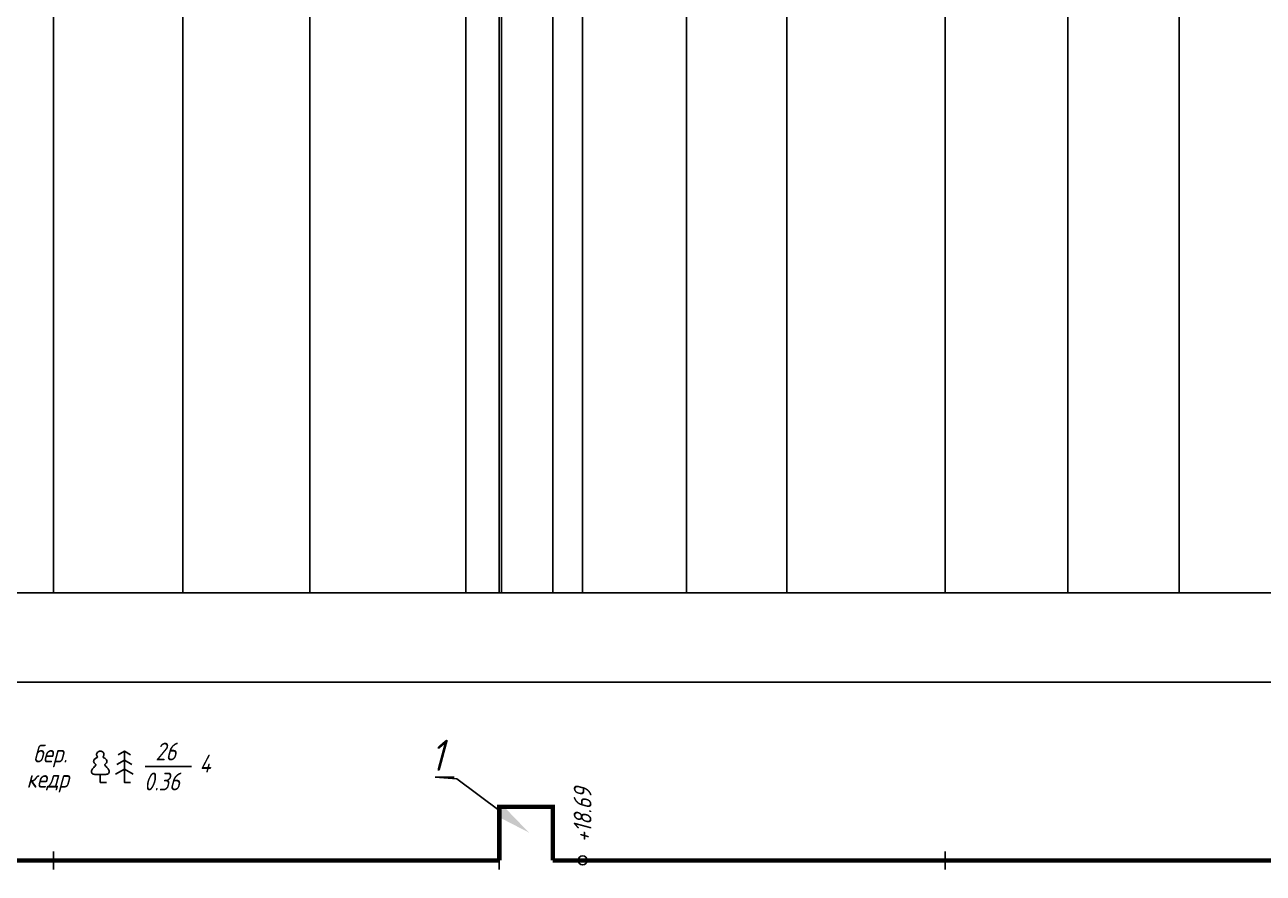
# Model space of a CAD drawing. Extents: x 0 to 1711, y -32 to 643.
# Drawn here: x 420.7 to 559.6, y 317.7 to 412.8 of the extents above; entities that cross this region are included whole.
import ezdxf
from ezdxf import colors
from ezdxf.entities.mleader import LeaderData, LeaderLine
from ezdxf.enums import TextEntityAlignment as Align
from ezdxf.math import Vec2, Vec3

# ---------------------------------------------------------------- set-up
doc = ezdxf.new("R2010")
doc.units = 0
doc.layers.add('ИИ_ПРОФИЛЬ_025', color=7, linetype='Continuous', lineweight=25)
doc.layers.add('ТХ-Л', color=140, linetype='Continuous')
doc.styles.add('VNIPISIMPLEXCUR', font='simplex.shx', dxfattribs={"width": 0.8, "oblique": 15})

# ---------------------------------------------------------------- blocks, each defined once
blk = doc.blocks.new('ИИ053673А')
at = {"color": 0, "linetype": 'Continuous'}
blk.add_lwpolyline([(-1.35, 0.88), (-1.22, 0.88), (-1.01, 0.88), (-0.87, 0.88), (-0.74, 0.89), (-0.62, 0.91), (-0.53, 0.94), (-0.44, 1), (-0.39, 1.07), (-0.37, 1.15), (-0.36, 1.23), (-0.36, 1.29), (-0.39, 1.38), (-0.42, 1.45), (-0.47, 1.52), (-0.55, 1.61), (-0.63, 1.69), (-0.7, 1.77), (-0.78, 1.84), (-0.81, 1.89), (-0.84, 1.93), (-0.85, 1.97), (-0.85, 1.99), (-0.83, 2.02), (-0.8, 2.05), (-0.74, 2.12), (-0.67, 2.2), (-0.62, 2.29), (-0.6, 2.37), (-0.61, 2.44), (-0.64, 2.52), (-0.68, 2.58), (-0.72, 2.62), (-0.75, 2.65), (-0.8, 2.68), (-0.85, 2.71), (-0.94, 2.76), (-0.99, 2.79), (-1.01, 2.81), (-1.03, 2.83), (-1.03, 2.85), (-1.03, 2.87), (-1.01, 2.89), (-1, 2.93), (-0.98, 2.97), (-0.95, 3.03), (-0.94, 3.1), (-0.94, 3.19), (-0.95, 3.25), (-0.99, 3.32), (-1.03, 3.38), (-1.07, 3.41), (-1.1, 3.44), (-1.17, 3.48), (-1.22, 3.49), (-1.28, 3.5), (-1.35, 3.5), (-1.42, 3.5), (-1.48, 3.49), (-1.53, 3.48), (-1.6, 3.44), (-1.63, 3.41), (-1.67, 3.38), (-1.71, 3.32), (-1.75, 3.25), (-1.76, 3.19), (-1.76, 3.1), (-1.75, 3.03), (-1.72, 2.97), (-1.7, 2.93), (-1.69, 2.89), (-1.67, 2.87), (-1.67, 2.85), (-1.67, 2.83), (-1.69, 2.81), (-1.71, 2.79), (-1.76, 2.76), (-1.85, 2.71), (-1.9, 2.68), (-1.95, 2.65), (-1.98, 2.62), (-2.02, 2.58), (-2.06, 2.52), (-2.09, 2.44), (-2.1, 2.37), (-2.08, 2.29), (-2.03, 2.2), (-1.96, 2.12), (-1.9, 2.05), (-1.87, 2.02), (-1.85, 1.99), (-1.85, 1.97), (-1.86, 1.93), (-1.89, 1.89), (-1.92, 1.84), (-2, 1.77), (-2.07, 1.69), (-2.15, 1.61), (-2.23, 1.52), (-2.28, 1.45), (-2.31, 1.38), (-2.34, 1.29), (-2.34, 1.23), (-2.33, 1.15), (-2.31, 1.07), (-2.26, 1), (-2.17, 0.94), (-2.08, 0.91), (-1.96, 0.89), (-1.83, 0.88), (-1.69, 0.88), (-1.48, 0.88)], close=True, dxfattribs=at)
for points in [[(2.05, 3.1), (1.35, 3.5), (0.65, 3.1)], [(1.35, 3.5), (1.35, 0), (2.05, 0)], [(2.35, 0.92), (1.35, 1.5), (0.35, 0.92)], [(2.2, 2.01), (1.35, 2.5), (0.5, 2.01)], [(-1.35, 0.88), (-1.35, 0), (-0.65, 0)]]:
    blk.add_lwpolyline(points, dxfattribs=at)
at = {"color": 0, "linetype": 'Continuous', "style": 'VNIPISIMPLEXCUR', "oblique": 15, "width": 0.8}
blk.add_attdef('RACE1', text='', height=2, dxfattribs=at).set_placement((-3.25, 2.25), align=Align.RIGHT)
blk.add_attdef('HEIGHT', (3, 2), '', height=2, dxfattribs=at)
blk.add_attdef('THICKNESS', text='', height=2, dxfattribs=at).set_placement((3, 1.5), align=Align.TOP_LEFT)
blk.add_attdef('DISTANCE', text='', height=2, dxfattribs=at).set_placement((9.5, 1.75), align=Align.MIDDLE_LEFT)
blk.add_attdef('RACE2', text='', height=2, dxfattribs=at).set_placement((-3.25, 1.25), align=Align.TOP_RIGHT)

msp = doc.modelspace()

# ---------------------------------------------------------------- linework, layer by layer
at = {"layer": 'ИИ_ПРОФИЛЬ_025', "flags": 128}
for points in [[(537.6694, 507.6873), (537.6694, 349.1373)], [(550.1694, 507.2873), (550.1694, 349.1373)], [(506.1694, 505.5373), (506.1694, 349.1373)], [(523.9194, 506.4873), (523.9194, 349.1373)], [(483.2644, 501.7873), (483.2644, 349.1373)], [(423.9194, 486.5873), (423.9194, 349.1373)], [(494.9194, 481.5604), (494.9194, 349.1373)], [(438.4194, 470.5102), (438.4194, 349.1373)], [(452.6694, 470.5102), (452.6694, 349.1373)], [(470.1694, 455.5453), (470.1694, 349.1373)], [(473.9194, 455.5453), (473.9194, 349.1373)], [(474.1694, 455.5453), (474.1694, 349.1373)], [(123.9194, 349.1373), (1123.9194, 349.1373)], [(123.9194, 339.1373), (1123.9194, 339.1373)], [(434.2053, 329.6666), (439.3954, 329.6666)], [(423.9194, 318.1373), (423.9194, 320.1373)], [(473.9194, 318.1373), (473.9194, 320.1373)], [(523.9194, 318.1373), (523.9194, 320.1373)], [(123.9194, 319.1373), (473.9194, 319.1373)], [(479.9194, 319.1373), (873.9194, 319.1373)]]:
    msp.add_lwpolyline(points, dxfattribs=at)
at = {"layer": 'ИИ_ПРОФИЛЬ_025'}
msp.add_circle((483.2644, 319.1373), 0.5, dxfattribs=at)
at = {"layer": 'ТХ-Л'}
for p, q in [((473.9194, 349.1879), (473.9194, 591.9073)), ((479.9194, 349.1879), (479.9194, 569.9924))]:
    msp.add_line(p, q, dxfattribs=at)
at = {"layer": 'ТХ-Л', "const_width": 0.5}
for points in [[(473.9194, 319.1373), (473.9194, 325.1373), (479.9194, 325.1373), (479.9194, 319.1373)], [(123.9194, 319.1373), (473.9194, 319.1373)], [(479.9194, 319.1373), (873.9194, 319.1373)]]:
    msp.add_lwpolyline(points, dxfattribs=at)

# ---------------------------------------------------------------- block references
at = {"layer": 'ИИ_ПРОФИЛЬ_025'}
ref = msp.add_blockref('ИИ053673А', (430.5297, 327.8833), dxfattribs=dict(at, rotation=359.9999260363039))
ref.add_attrib('RACE1', 'бер.', dxfattribs={"layer": '0', "color": 0, "linetype": 'Continuous', "height": 2, "rotation": 359.999926, "style": 'VNIPISIMPLEXCUR', "oblique": 15, "width": 0.8}).set_placement((425.487, 330.1239), align=Align.RIGHT)
ref.add_attrib('RACE2', 'кедр', dxfattribs={"layer": '0', "color": 0, "linetype": 'Continuous', "height": 2, "rotation": 359.999926, "style": 'VNIPISIMPLEXCUR', "oblique": 15, "width": 0.8}).set_placement((425.6343, 329.299), align=Align.TOP_RIGHT)
ref.add_attrib('HEIGHT', '26', (435.3527, 330.3492), dxfattribs={"layer": '0', "color": 0, "linetype": 'Continuous', "height": 2, "rotation": 359.999926, "style": 'VNIPISIMPLEXCUR', "oblique": 15, "width": 0.8})
ref.add_attrib('THICKNESS', '0.36', dxfattribs={"layer": '0', "color": 0, "linetype": 'Continuous', "height": 2, "rotation": 359.999926, "style": 'VNIPISIMPLEXCUR', "oblique": 15, "width": 0.8}).set_placement((434.0786, 328.9905), align=Align.TOP_LEFT)
ref.add_attrib('DISTANCE', '4', dxfattribs={"layer": '0', "color": 0, "linetype": 'Continuous', "height": 2, "rotation": 359.999926, "style": 'VNIPISIMPLEXCUR', "oblique": 15, "width": 0.8}).set_placement((440.2911, 329.9988), align=Align.MIDDLE_LEFT)

# ---------------------------------------------------------------- texts
at = {"layer": 'ИИ_ПРОФИЛЬ_025', "style": 'VNIPISIMPLEXCUR', "oblique": 15, "width": 0.8}
msp.add_text('+18.69', height=2, rotation=90, dxfattribs=at).set_placement((483.2644, 321.1373), align=Align.MIDDLE_LEFT)

# ---------------------------------------------------------------- leaders
at = {"layer": 'ТХ-Л', "linetype": 'Continuous', "ltscale": 100}
ml = msp.add_multileader_mtext('Standard', dxfattribs=at)
ml.set_content('1\\P', color=256, style='VNIPISIMPLEXCUR')
ml.set_leader_properties()
ml.build(insert=Vec2(0, 0))
ml.multileader.update_dxf_attribs({"leader_type": 0, "has_dogleg": 0, "text_left_attachment_type": 0, "text_right_attachment_type": 0, "dogleg_length": 0.36})
ctx = ml.context
ctx.base_point, ctx.char_height, ctx.plane_origin = Vec3(1486.9155, 614.8596), 3.5, Vec3(-1.4782, 5.9099)
ctx.left_attachment, ctx.right_attachment = 0, 0
notes = []
notes.append((ctx, [(0, (0, 0, 0), (0, 0), (1, 0), 1, [])]))
ctx.mtext.insert, ctx.mtext.flow_direction = Vec3(1488.9155, 614.8596), 5
ml = msp.add_multileader_mtext('Standard', dxfattribs=at)
ml.set_content('1', color=256, style='VNIPISIMPLEXCUR')
ml.set_leader_properties()
ml.build(insert=Vec2(0, 0))
ml.multileader.update_dxf_attribs({"has_dogleg": 0, "text_left_attachment_type": 6, "text_right_attachment_type": 6, "dogleg_length": 1})
ctx = ml.context
ctx.base_point, ctx.char_height, ctx.landing_gap_size, ctx.plane_origin = Vec3(466.7221, 328.4741), 3.5, 0, Vec3(476.1805, 320.8219)
ctx.left_attachment, ctx.right_attachment, ctx.text_align_type = 6, 6, 2
notes.append((ctx, [(0, (1, 1, 0), (465.7221, 328.4741), (1, 0), 1, [(0, [(477.2452, 322.262), (469.16, 328.2741)], 0, [])])]))
ctx.mtext.insert, ctx.mtext.alignment, ctx.mtext.line_spacing_factor, ctx.mtext.flow_direction = Vec3(467.66, 332.6741), 3, 0.908571, 5
for ctx, leaders in notes:
    for number, flags, end, landing, length, lines in leaders:
        leader = LeaderData()
        leader.index, (leader.has_last_leader_line, leader.has_dogleg_vector, leader.attachment_direction) = number, flags
        leader.last_leader_point, leader.dogleg_vector, leader.dogleg_length = Vec3(end), Vec3(landing), length
        for number, points, colour, breaks in lines:
            line = LeaderLine()
            line.index, line.vertices, line.color, line.breaks = number, Vec3.list(points), colors.encode_raw_color(colour), breaks
            leader.lines.append(line)
        ctx.leaders.append(leader)

doc.saveas('drawing.dxf')
